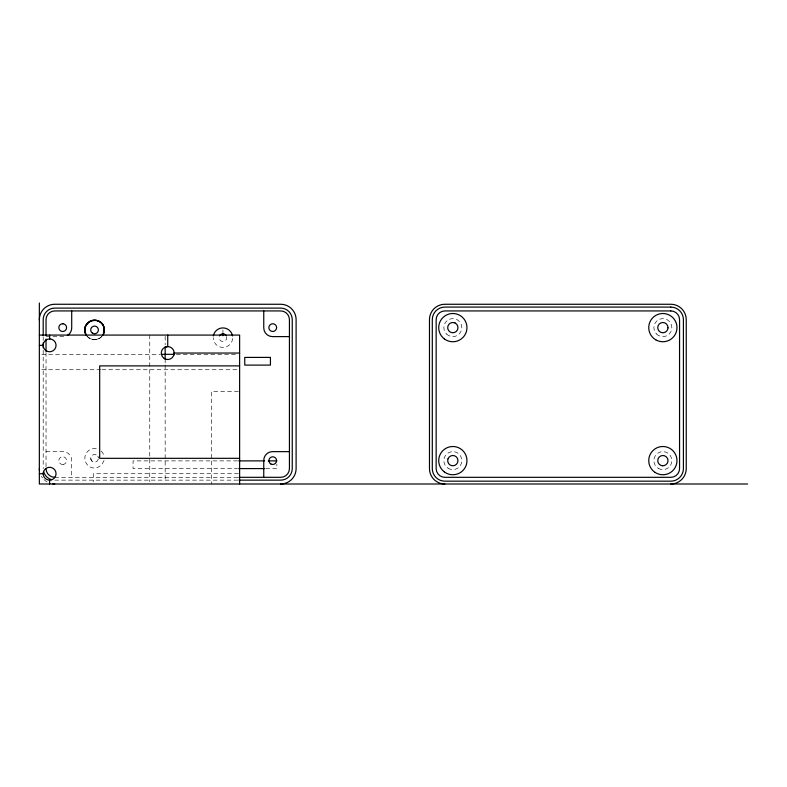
<?xml version="1.0" encoding="UTF-8"?>
<svg xmlns="http://www.w3.org/2000/svg" width="787" height="787" viewBox="0 0 787 787"><rect width="100%" height="100%" fill="white"/><g stroke="black" fill="none" stroke-linecap="round" stroke-linejoin="round"><path stroke-width="0.59" stroke-dasharray="3.94 2.95" d="M91.961 461.162L90.889 459.49L90.79 457.493A3.846 3.846 0 0 1 98.218 457.149L98.405 458.132M104.071 460.474L101.71 464.94L97.44 467.635A9.759 9.759 0 0 1 90.003 466.947C86.196 464.92 84.111 460.365 85.035 456.155A9.759 9.759 0 0 1 98.336 449.318M46.03 336.61L62.97 336.61A8.726 8.726 0 0 0 65.232 336.315M41.8 354.327L160.42 354.327M176.396 354.327L238.402 354.327M41.8 369.733L100.687 369.733M101.916 369.733L238.402 369.733M238.392 391.562L211.378 391.562L211.378 483.995M46.03 451.64L62.97 451.64A8.726 8.726 0 0 1 71.706 460.375L71.706 477.315M237.526 460.887L133.062 460.887L133.062 468.59L237.526 468.59M265.79 468.59L276.847 468.59L276.847 464.182M238.392 473.725L93.269 473.725L93.269 481.713M54.756 477.315L238.067 477.315M54.756 480.139L237.723 480.139M86.58 335.567C89.984 340.564 97.981 341.056 101.828 336.354C97.844 341.037 89.767 340.486 86.462 335.292M97.795 456.234L98.218 457.149M222.928 329.94L222.928 332.822M165.162 336.285L165.162 344.785M165.162 358.872L165.162 363.81M165.162 364.902L165.162 481.713M149.756 335.075L149.756 481.713M46.03 352.517L46.03 468.59M43.196 336.757L43.196 340.417M43.196 350.185L43.196 468.59M47.053 481.929A15.406 15.406 0 0 1 43.865 479.48M42.537 477.965A15.406 15.406 0 0 1 41.416 476.292M101.179 451.158A9.759 9.759 0 0 1 103.874 455.427M98.316 459.136A3.846 3.846 0 0 1 90.702 458.496M102.054 336.177A9.759 9.759 0 0 1 87.101 336.236M232.647 338.489A9.759 9.759 0 0 1 222.514 347.392A9.759 9.759 0 0 1 213.179 337.643M226.656 336.639A3.846 3.846 0 0 1 222.928 341.489A3.846 3.846 0 0 1 219.209 336.639M63.255 464.438L62.242 464.448A3.846 3.846 0 0 1 58.897 461.162L58.897 460.159A3.846 3.846 0 0 1 62.852 456.775A3.846 3.846 0 0 1 66.561 460.425A3.846 3.846 0 0 1 63.255 464.438M446.563 334.052A8.982 8.982 0 0 0 461.546 329.851A8.982 8.982 0 0 0 450.41 318.971A8.982 8.982 0 0 0 446.563 334.052M448.069 468.245A8.982 8.982 0 0 0 461.821 460.946A8.982 8.982 0 0 0 448.629 452.692A8.982 8.982 0 0 0 448.069 468.245M658.375 468.413A8.982 8.982 0 0 0 671.852 460.631A8.982 8.982 0 0 0 658.375 452.85A8.982 8.982 0 0 0 658.375 468.413M656.515 333.983A8.982 8.982 0 0 0 671.547 329.95A8.982 8.982 0 0 0 660.539 318.951A8.982 8.982 0 0 0 656.515 333.983"/><path stroke-width="1.18" d="M173.838 354.996L174.006 351.681A6.414 6.414 0 0 0 168.034 346.634L164.788 347.342M39.35 335.075L239.622 335.075L239.622 483.995M289.429 336.61L272.489 336.61A8.726 8.726 0 0 1 263.753 327.884L263.753 310.934M39.35 345.345L43.226 345.345M174.114 353.048L239.622 353.048M161.453 354.327L173.966 354.327M239.622 365.886L99.683 365.886L99.683 458.319L239.622 458.319M289.429 451.64L272.489 451.64A8.726 8.726 0 0 0 263.753 460.375L263.753 477.315M238.756 460.887L264.56 460.887M268.249 460.887L276.847 460.887M238.756 468.59L264.56 468.59M39.35 473.725L43.255 473.725M238.953 477.315L280.703 477.315A8.726 8.726 0 0 0 289.429 468.59L289.429 319.67A8.726 8.726 0 0 0 280.703 310.934L54.756 310.934A8.726 8.726 0 0 0 46.03 319.67L46.03 335.4M238.953 480.139L280.703 480.139A11.549 11.549 0 0 0 292.252 468.59L292.252 319.67A11.549 11.549 0 0 0 280.703 308.111L54.756 308.111A11.549 11.549 0 0 0 43.196 319.67L43.196 335.537M747.65 483.995L39.35 483.995L39.35 303.005M164.257 358.449L165.772 359.157M86.462 335.292C77.706 321.303 102.94 313.275 104.248 329.33C102.438 338.597 104.14 333.216 104.248 329.33C104.041 325.021 100.647 321.303 96.486 320.407C88.223 318.391 81.464 328.848 86.58 335.567A9.759 9.759 0 0 1 88.036 322.68A9.759 9.759 0 0 1 101.011 322.621A9.759 9.759 0 0 1 102.566 335.508M222.928 333.786L222.928 335.715M167.729 335.075L167.729 346.664M165.162 347.205L165.162 358.872M71.706 310.934L71.706 327.884A8.726 8.726 0 0 1 67.338 335.449M49.62 335.075L49.62 338.951M49.62 480.09L49.62 483.995M46.03 339.059L46.03 351.405M43.196 342.857L43.196 347.746M39.35 319.67A15.406 15.406 0 0 1 54.756 304.264L280.703 304.264A15.406 15.406 0 0 1 296.109 319.67L296.109 468.59A15.406 15.406 0 0 1 280.703 483.995M54.756 483.995A15.406 15.406 0 0 1 52.749 483.857M39.478 470.596A15.406 15.406 0 0 1 39.35 468.59M219.593 335.715A3.846 3.846 0 0 1 226.263 335.715M213.326 335.951A9.759 9.759 0 0 1 232.539 335.941M174.143 353.353A6.414 6.414 0 0 1 161.453 354.416L161.315 352.743A6.414 6.414 0 0 1 166.362 346.772M51.765 479.745A11.549 11.549 0 0 1 43.6 471.58M444.881 483.995A15.406 15.406 0 0 1 429.476 468.59L429.476 319.67A15.406 15.406 0 0 1 444.881 304.264L670.829 304.264A15.406 15.406 0 0 1 686.234 319.67L686.234 468.59A15.406 15.406 0 0 1 670.829 483.995M54.756 477.315A8.726 8.726 0 0 1 46.03 468.59M43.295 472.653L43.226 474.325A6.414 6.414 0 0 0 48.548 480.05L50.22 480.109A6.414 6.414 0 0 0 50.693 467.389L49.02 467.33A6.414 6.414 0 0 0 43.295 472.653M276.591 327.49L276.493 328.484A3.846 3.846 0 0 1 272.213 331.445A3.846 3.846 0 0 1 268.898 327.431A3.846 3.846 0 0 1 272.607 323.782L273.601 323.87A3.846 3.846 0 0 1 276.591 327.49M667.996 327.854L667.769 329.173A5.135 5.135 0 0 1 659.398 331.416A5.135 5.135 0 0 1 660.903 322.886A5.135 5.135 0 0 1 667.996 327.854M448.049 458.772L447.734 460.08A5.135 5.135 0 0 0 453.637 465.697L454.916 465.324A5.135 5.135 0 0 0 456.381 456.913A5.135 5.135 0 0 0 448.049 458.772M62.97 323.782L61.966 323.851A3.846 3.846 0 0 0 58.868 327.372L58.936 328.376A3.846 3.846 0 0 0 63.137 331.455A3.846 3.846 0 0 0 66.561 327.54A3.846 3.846 0 0 0 62.97 323.782M49.807 338.931L48.145 339.099A6.414 6.414 0 0 0 43.206 345.149L43.374 346.821A6.414 6.414 0 0 0 49.433 351.759L51.096 351.592A6.414 6.414 0 0 0 49.807 338.931M670.829 307.087L444.881 307.087A12.582 12.582 0 0 0 432.299 319.67L432.299 468.59A12.582 12.582 0 0 0 444.881 481.172L670.829 481.172A12.582 12.582 0 0 0 683.411 468.59L683.411 319.67A12.582 12.582 0 0 0 670.829 307.087M670.829 310.934L444.881 310.934A8.726 8.726 0 0 0 436.155 319.67L436.155 468.59A8.726 8.726 0 0 0 444.881 477.315L670.829 477.315A8.726 8.726 0 0 0 679.555 468.59L679.555 319.67A8.726 8.726 0 0 0 670.829 310.934M270.433 357.406L244.757 357.406L244.757 365.109L270.433 365.109L270.433 357.406M662.457 465.747L661.149 465.461A5.135 5.135 0 0 1 659.063 457.188A5.135 5.135 0 0 1 667.504 458.428L667.917 459.706A5.135 5.135 0 0 1 662.457 465.747M455.102 323.014L453.833 322.591A5.135 5.135 0 0 0 447.714 327.972L447.98 329.291A5.135 5.135 0 0 0 456.234 331.484A5.135 5.135 0 0 0 455.102 323.014M92.325 333.078A3.846 3.846 0 0 0 98.385 330.294A3.846 3.846 0 0 0 92.945 326.438A3.846 3.846 0 0 0 92.325 333.078M444.36 338.922A14.117 14.117 0 0 0 466.858 329.33A14.117 14.117 0 0 0 447.301 314.633A14.117 14.117 0 0 0 444.36 338.922M444.33 471.895A14.117 14.117 0 0 0 466.858 462.363A14.117 14.117 0 0 0 447.331 447.626A14.117 14.117 0 0 0 444.33 471.895M655.05 472.387A14.117 14.117 0 0 0 676.958 461.526A14.117 14.117 0 0 0 656.604 447.97A14.117 14.117 0 0 0 655.05 472.387M655.807 339.856A14.117 14.117 0 0 0 676.987 327.628A14.117 14.117 0 0 0 655.807 315.4A14.117 14.117 0 0 0 655.807 339.856M270.817 463.966A3.846 3.846 0 0 0 276.591 460.631A3.846 3.846 0 0 0 270.817 457.296A3.846 3.846 0 0 0 270.817 463.966"/></g></svg>
